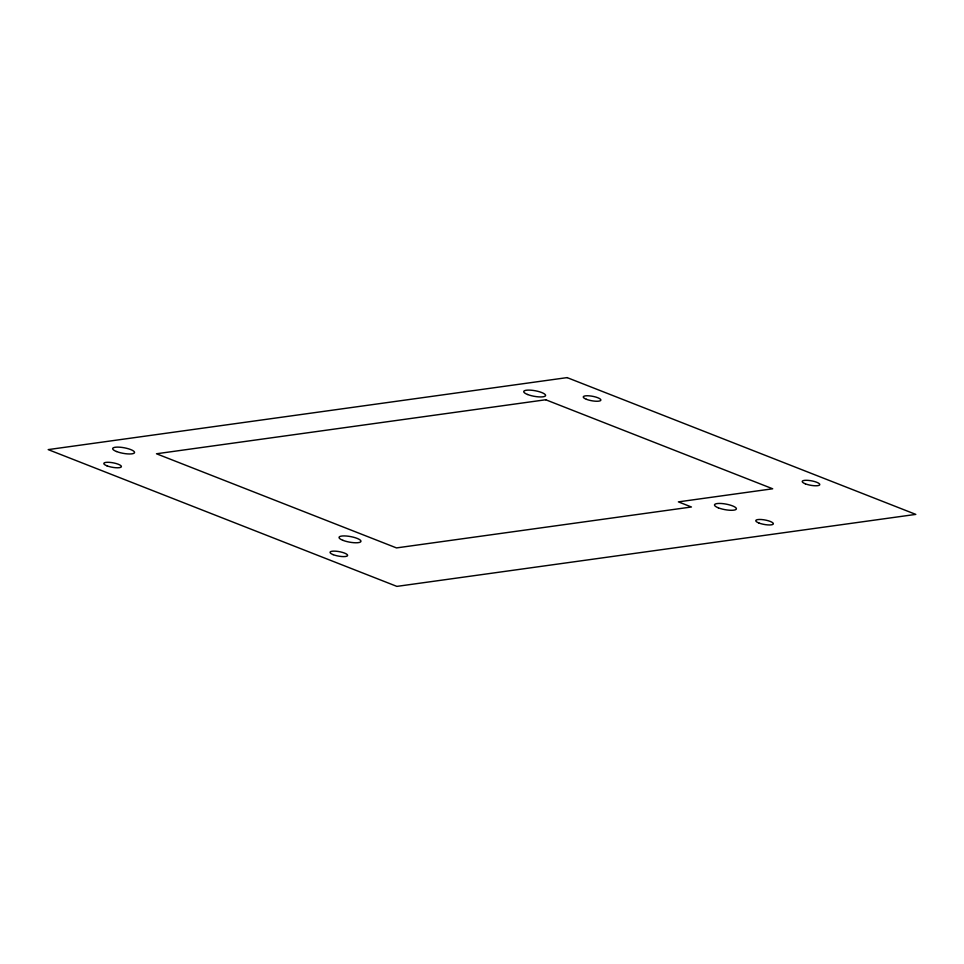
<?xml version="1.0" encoding="UTF-8"?>
<svg xmlns="http://www.w3.org/2000/svg" width="964" height="964" viewBox="0 0 964 964"><rect width="100%" height="100%" fill="white"/><g stroke="black" fill="none" stroke-linecap="round" stroke-linejoin="round"><path stroke-width="1.45" d="M567.121 377.611L48.2 449.61L396.879 586.389L915.8 514.39L567.121 377.611M545.732 399.759L156.481 453.767L396.493 547.913L691.441 506.992L678.391 501.87L772.694 488.784L545.732 399.759M718.361 507.847A11.146 2.832 10.4 0 0 736.243 509.221A11.146 2.832 10.4 0 0 721.711 503.521A11.146 2.832 10.4 0 0 718.361 507.847M333.158 554.649A8.941 2.265 10.4 0 0 347.498 555.758A8.941 2.265 10.4 0 0 335.858 551.191A8.941 2.265 10.4 0 0 333.158 554.649M805.326 483.82A8.941 2.265 10.4 0 0 819.665 484.928A8.941 2.265 10.4 0 0 808.025 480.361A8.941 2.265 10.4 0 0 805.326 483.82M758.909 523.006A8.941 2.265 10.4 0 0 773.236 524.103A8.941 2.265 10.4 0 0 761.596 519.536A8.941 2.265 10.4 0 0 758.909 523.006M586.413 399.301A8.941 2.265 10.4 0 0 600.753 400.397A8.941 2.265 10.4 0 0 589.112 395.83A8.941 2.265 10.4 0 0 586.413 399.301M106.956 465.829A8.941 2.265 10.4 0 0 121.283 466.925A8.941 2.265 10.4 0 0 109.643 462.358A8.941 2.265 10.4 0 0 106.956 465.829M527.561 394.493A11.146 2.832 10.4 0 0 545.443 395.879A11.146 2.832 10.4 0 0 530.911 390.179A11.146 2.832 10.4 0 0 527.561 394.493M116.524 451.526A11.146 2.832 10.4 0 0 134.406 452.899A11.146 2.832 10.4 0 0 119.885 447.2A11.146 2.832 10.4 0 0 116.524 451.526M342.919 540.334A11.146 2.832 10.4 0 0 360.801 541.708A11.146 2.832 10.4 0 0 346.269 536.008A11.146 2.832 10.4 0 0 342.919 540.334"/></g></svg>
